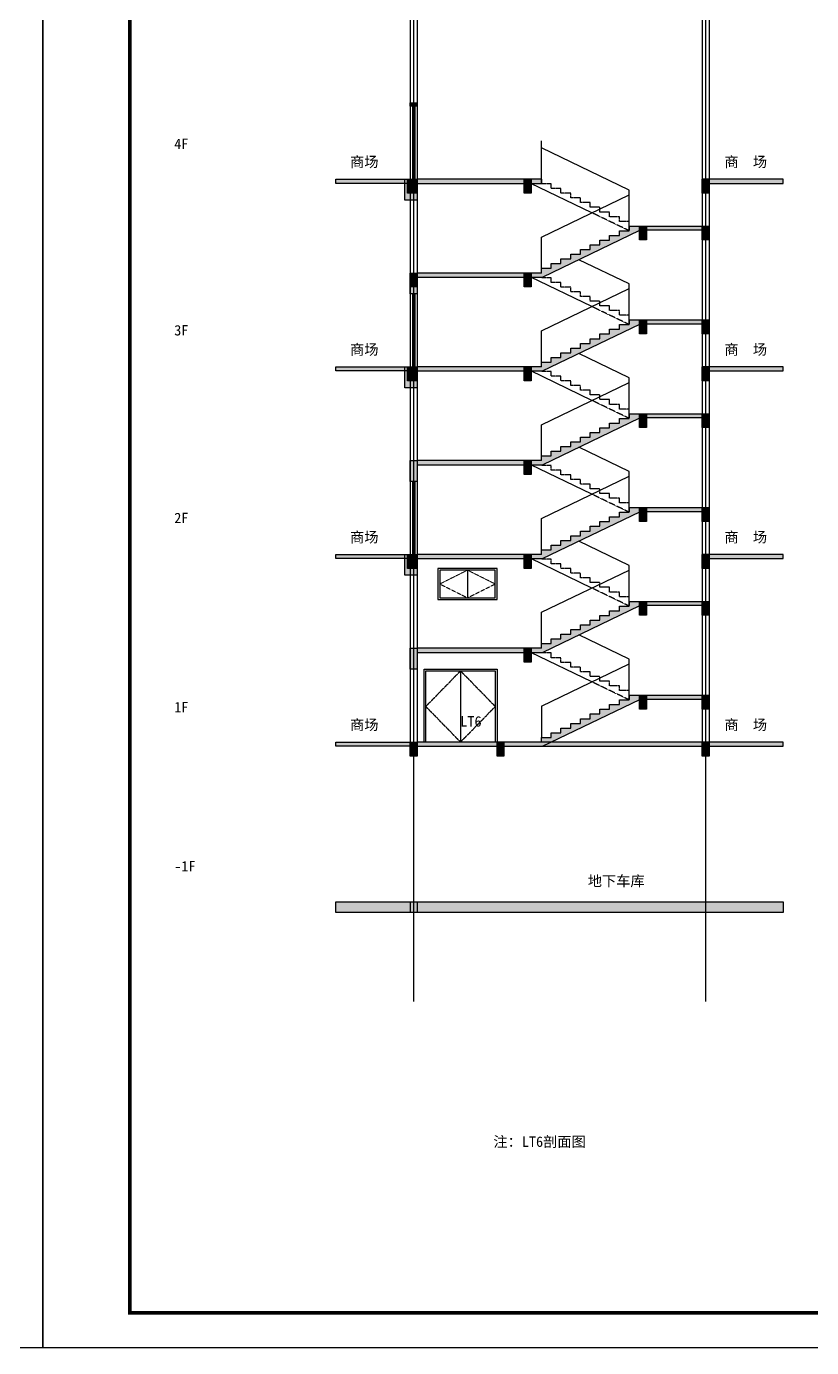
# Model space of a CAD drawing. Extents: x -737978 to 768813, y -372247 to 1140308.
# Drawn here: x 53000 to 75593, y -268610 to -230591 of the extents above; entities that cross this region are included whole.
import ezdxf

# ---------------------------------------------------------------- set-up
doc = ezdxf.new("R2010")
doc.units = 0
doc.header["$LTSCALE"] = 10
doc.header["$MEASUREMENT"] = 0
doc.linetypes.add('DASH', pattern=[0.35, 0.25, -0.1])
doc.layers.get('0').update_dxf_attribs({"linetype": 'CONTINUOUS'})
for name, color, linetype in [('A-ELEV-IDEN', 4, 'CONTINUOUS'), ('A-WALL-GLAZ', 141, 'CONTINUOUS'), ('AXIS', 3, 'CONTINUOUS'), ('BORDER', 7, 'CONTINUOUS'), ('C-B', 7, 'CONTINUOUS'), ('DIM_LEAD', 3, 'CONTINUOUS'), ('J-COLU-梁柱', 30, 'CONTINUOUS'), ('PUB_HATCH', 8, 'CONTINUOUS'), ('PUB_TITLE', 4, 'CONTINUOUS'), ('S_E_STAIR', 4, 'CONTINUOUS')]:
    doc.layers.add(name, color=color, linetype=linetype)
doc.layers.add('L-外墙', color=7, linetype='CONTINUOUS', lineweight=9)
doc.styles.add('_TCH_DYN', font='')
doc.styles.get('_TCH_DYN').set_extended_font_data('SimSun')

# ---------------------------------------------------------------- blocks, each defined once
blk = doc.blocks.new('A$C035B0F65')
at = {"layer": 'PUB_HATCH'}
blk.add_hatch(color=256, dxfattribs=at).paths.add_polyline_path([(200, 400), (200, 0), (0, 0), (0, 400)])
at = {"layer": 'J-COLU-梁柱'}
blk.add_lwpolyline([(200, 400), (200, 0), (0, 0), (0, 400)], close=True, dxfattribs=at)
blk = doc.blocks.new('A$C74714C7F')
at = {"layer": 'PUB_HATCH'}
blk.add_hatch(color=256, dxfattribs=at).paths.add_polyline_path([(350, 800), (350, 200), (0, 200), (0, 800)])
at = {"layer": 'J-COLU-梁柱'}
blk.add_lwpolyline([(350, 800), (350, 200), (0, 200), (0, 800)], close=True, dxfattribs=at)

msp = doc.modelspace()

# ---------------------------------------------------------------- hatches: boundary and pattern name
at = {"layer": 'C-B'}
h = msp.add_hatch(color=256, dxfattribs=at)
h.dxf.hatch_style = 1
h.paths.add_polyline_path([(61908, -234986.4), (64242.4, -234986.4), (64242.4, -235106.4), (61908, -235106.4)])
h = msp.add_hatch(color=256, dxfattribs=at)
h.dxf.hatch_style = 1
h.paths.add_polyline_path([(74776.8, -234986.4), (72442.4, -234986.4), (72442.4, -235106.4), (74776.8, -235106.4)])
h = msp.add_hatch(color=256, dxfattribs=at)
h.dxf.hatch_style = 1
h.paths.add_polyline_path([(61908, -240386.4), (64242.4, -240386.4), (64242.4, -240506.4), (61908, -240506.4)])
h = msp.add_hatch(color=256, dxfattribs=at)
h.dxf.hatch_style = 1
h.paths.add_polyline_path([(74776.8, -240386.4), (72442.4, -240386.4), (72442.4, -240506.4), (74776.8, -240506.4)])
h = msp.add_hatch(color=256, dxfattribs=at)
h.dxf.hatch_style = 1
h.paths.add_polyline_path([(61908, -245786.4), (64242.4, -245786.4), (64242.4, -245906.4), (61908, -245906.4)])
h = msp.add_hatch(color=256, dxfattribs=at)
h.dxf.hatch_style = 1
h.paths.add_polyline_path([(74776.8, -245786.4), (72442.4, -245786.4), (72442.4, -245906.4), (74776.8, -245906.4)])
h = msp.add_hatch(color=256, dxfattribs=at)
h.dxf.hatch_style = 1
h.paths.add_polyline_path([(61908, -251186.4), (64242.4, -251186.4), (64242.4, -251306.4), (61908, -251306.4)])
h = msp.add_hatch(color=256, dxfattribs=at)
h.dxf.hatch_style = 1
h.paths.add_polyline_path([(74776.8, -251186.4), (66742.4, -251186.4), (66742.4, -251306.4), (74776.8, -251306.4)])
h = msp.add_hatch(color=256, dxfattribs=at)
h.dxf.hatch_style = 1
h.paths.add_polyline_path([(61908, -255786.4), (74776.8, -255786.4), (74776.8, -256086.4), (61908, -256086.4)])
at = {"layer": 'PUB_HATCH'}
for points in [[(64242.4, -232786.4), (64242.4, -232886.4), (64042.4, -232886.4), (64042.4, -232786.4)], [(66922.4, -234986.4), (64242.4, -234986.4), (64242.4, -235106.4), (66922.4, -235106.4)], [(64242.4, -234986.4), (64242.4, -235106.4), (67822.4, -235106.4), (67822.4, -234986.4)], [(67822.4, -237686.4), (67822.4, -237551.4), (68102.4, -237551.4), (68102.4, -237416.4), (68382.4, -237416.4), (68382.4, -237281.4), (68662.4, -237281.4), (68662.4, -237146.4), (68942.4, -237146.4), (68942.4, -237011.4), (69222.4, -237011.4), (69222.4, -236876.4), (69502.4, -236876.4), (69502.4, -236741.4), (69782.4, -236741.4), (69782.4, -236606.4), (70062.4, -236606.4), (70062.4, -236471.4), (70342.4, -236471.4), (70342.4, -236456.4), (70649.8, -236456.4), (67849.8, -237806.4), (67822.4, -237806.4)], [(70342.4, -236336.4), (72442.4, -236336.4), (72442.4, -236456.4), (70342.4, -236456.4)], [(64242.4, -237686.4), (64242.4, -238286.4), (64042.4, -238286.4), (64042.4, -237686.4)], [(64242.4, -237686.4), (64242.4, -237806.4), (67831.6, -237806.4), (67831.6, -237686.4)], [(70342.4, -239036.4), (72442.4, -239036.4), (72442.4, -239156.4), (70342.4, -239156.4)], [(67822.4, -240386.4), (67822.4, -240251.4), (68102.4, -240251.4), (68102.4, -240116.4), (68382.4, -240116.4), (68382.4, -239981.4), (68662.4, -239981.4), (68662.4, -239846.4), (68942.4, -239846.4), (68942.4, -239711.4), (69222.4, -239711.4), (69222.4, -239576.4), (69502.4, -239576.4), (69502.4, -239441.4), (69782.4, -239441.4), (69782.4, -239306.4), (70062.4, -239306.4), (70062.4, -239171.4), (70342.4, -239171.4), (70342.4, -239156.4), (70649.8, -239156.4), (67849.8, -240506.4), (67822.4, -240506.4)], [(64242.4, -240386.4), (64242.4, -240506.4), (67832.2, -240506.4), (67832.2, -240386.4)], [(70342.4, -241736.4), (72442.4, -241736.4), (72442.4, -241856.4), (70342.4, -241856.4)], [(67822.4, -243086.4), (67822.4, -242951.4), (68102.4, -242951.4), (68102.4, -242816.4), (68382.4, -242816.4), (68382.4, -242681.4), (68662.4, -242681.4), (68662.4, -242546.4), (68942.4, -242546.4), (68942.4, -242411.4), (69222.4, -242411.4), (69222.4, -242276.4), (69502.4, -242276.4), (69502.4, -242141.4), (69782.4, -242141.4), (69782.4, -242006.4), (70062.4, -242006.4), (70062.4, -241871.4), (70342.4, -241871.4), (70342.4, -241856.4), (70649.8, -241856.4), (67849.8, -243206.4), (67822.4, -243206.4)], [(64242.4, -243086.4), (64242.4, -243686.4), (64042.4, -243686.4), (64042.4, -243086.4)], [(64242.4, -243086.4), (64242.4, -243206.4), (67832.7, -243206.4), (67832.7, -243086.4)], [(70342.4, -244436.4), (72442.4, -244436.4), (72442.4, -244556.4), (70342.4, -244556.4)], [(67822.4, -245786.4), (67822.4, -245651.4), (68102.4, -245651.4), (68102.4, -245516.4), (68382.4, -245516.4), (68382.4, -245381.4), (68662.4, -245381.4), (68662.4, -245246.4), (68942.4, -245246.4), (68942.4, -245111.4), (69222.4, -245111.4), (69222.4, -244976.4), (69502.4, -244976.4), (69502.4, -244841.4), (69782.4, -244841.4), (69782.4, -244706.4), (70062.4, -244706.4), (70062.4, -244571.4), (70342.4, -244571.4), (70342.4, -244556.4), (70649.8, -244556.4), (67849.8, -245906.4), (67822.4, -245906.4)], [(64242.4, -245786.4), (64242.4, -245906.4), (67825.7, -245906.4), (67825.7, -245786.4)], [(67822.4, -248486.4), (67822.4, -248351.4), (68102.4, -248351.4), (68102.4, -248216.4), (68382.4, -248216.4), (68382.4, -248081.4), (68662.4, -248081.4), (68662.4, -247946.4), (68942.4, -247946.4), (68942.4, -247811.4), (69222.4, -247811.4), (69222.4, -247676.4), (69502.4, -247676.4), (69502.4, -247541.4), (69782.4, -247541.4), (69782.4, -247406.4), (70062.4, -247406.4), (70062.4, -247271.4), (70342.4, -247271.4), (70342.4, -247256.4), (70649.8, -247256.4), (67849.8, -248606.4), (67822.4, -248606.4)], [(70342.4, -247136.4), (72442.4, -247136.4), (72442.4, -247256.4), (70342.4, -247256.4)], [(64242.4, -248486.4), (64242.4, -249086.4), (64042.4, -249086.4), (64042.4, -248486.4)], [(64242.4, -248486.4), (64242.4, -248606.4), (67833.4, -248606.4), (67833.4, -248486.4)], [(67822.4, -251186.4), (67822.4, -251051.4), (68102.4, -251051.4), (68102.4, -250916.4), (68382.4, -250916.4), (68382.4, -250781.4), (68662.4, -250781.4), (68662.4, -250646.4), (68942.4, -250646.4), (68942.4, -250511.4), (69222.4, -250511.4), (69222.4, -250376.4), (69502.4, -250376.4), (69502.4, -250241.4), (69782.4, -250241.4), (69782.4, -250106.4), (70062.4, -250106.4), (70062.4, -249971.4), (70342.4, -249971.4), (70342.4, -249956.4), (70649.8, -249956.4), (67849.8, -251306.4), (67822.4, -251306.4)], [(70342.4, -249836.4), (72442.4, -249836.4), (72442.4, -249956.4), (70342.4, -249956.4)], [(67222.4, -251186.4), (64242.4, -251186.4), (64242.4, -251306.4), (67222.4, -251306.4)], [(64842.4, -251186.4), (64842.4, -251306.4), (68441.5, -251306.4), (68441.5, -251186.4)]]:
    msp.add_hatch(color=256, dxfattribs=at).paths.add_polyline_path(points)

# ---------------------------------------------------------------- linework, layer by layer
for points in [[(64042.4, -232886.4), (64042.4, -234986.4)], [(64242.4, -232886.4), (64242.4, -234986.4)], [(64042.4, -238286.4), (64042.4, -240386.4)], [(64242.4, -238286.4), (64242.4, -240386.4)], [(64042.4, -243686.4), (64042.4, -245786.4)], [(64242.4, -243686.4), (64242.4, -245786.4)]]:
    msp.add_lwpolyline(points)
at = {"layer": 'A-ELEV-IDEN'}
msp.add_lwpolyline([(67822.4, -234986.4), (67822.4, -233886.4)], dxfattribs=at)
at = {"layer": 'A-WALL-GLAZ', "color": 8}
for points in [[(66542.4, -247086.4), (66542.4, -246186.4), (64842.4, -246186.4), (64842.4, -247086.4)], [(66492.4, -247036.4), (66492.4, -246236.4), (64892.4, -246236.4), (64892.4, -247036.4)]]:
    msp.add_lwpolyline(points, close=True, dxfattribs=at)
msp.add_lwpolyline([(65692.4, -246236.4), (65692.4, -247036.4)], dxfattribs=at)
at = {"layer": 'AXIS'}
for p, q in [((64142.4, -256426.3), (64142.4, -258646.7)), ((72542.4, -256426.3), (72542.4, -258646.7))]:
    msp.add_line(p, q, dxfattribs=at)
at = {"layer": 'BORDER', "color": 1}
for points in [[(72542.4, -222889.1), (72542.4, -256426.3)], [(64142.4, -223189.1), (64142.4, -256726.3)]]:
    msp.add_lwpolyline(points, dxfattribs=at)
at = {"layer": 'C-B'}
for points in [[(64112.4, -232886.4), (64112.4, -234986.4)], [(64172.4, -232886.4), (64172.4, -234986.4)], [(64112.4, -238286.4), (64112.4, -240386.4)], [(64172.4, -238286.4), (64172.4, -240386.4)], [(64112.4, -243686.4), (64112.4, -245786.4)], [(64172.4, -243686.4), (64172.4, -245786.4)], [(64042.4, -255786.4), (64042.4, -256086.4)], [(64242.4, -255786.4), (64242.4, -256086.4)]]:
    msp.add_lwpolyline(points, dxfattribs=at)
at = {"layer": 'C-B', "color": 8}
for points in [[(64442.4, -251186.4), (64442.4, -249086.4), (66542.4, -249086.4), (66542.4, -251186.4), (64442.4, -251186.4)], [(65492.4, -249136.4), (65492.4, -251186.4)]]:
    msp.add_lwpolyline(points, dxfattribs=at)
msp.add_lwpolyline([(64492.4, -251186.4), (64492.4, -249136.4), (66492.4, -249136.4), (66492.4, -251186.4)], close=True, dxfattribs=at)
at = {"layer": 'C-B', "color": 8, "linetype": 'DASH'}
msp.add_lwpolyline([(65492.4, -249136.4), (64492.4, -250161.4), (65492.4, -251186.4), (66492.4, -250161.4)], close=True, dxfattribs=at)
at = {"layer": 'J-COLU-梁柱'}
for p, q in [((67822.4, -234986.4), (64242.4, -234986.4)), ((64242.4, -234986.4), (64242.4, -235106.4)), ((64242.4, -235106.4), (67822.4, -235106.4)), ((67822.4, -234986.4), (67822.4, -235106.4)), ((67849.8, -237806.4), (70649.8, -236456.4)), ((70062.4, -236606.4), (70062.4, -236471.4)), ((70062.4, -236471.4), (70342.4, -236471.4)), ((70342.4, -236471.4), (70342.4, -236336.4)), ((70342.4, -236336.4), (70342.4, -236456.4)), ((70342.4, -236336.4), (72442.4, -236336.4)), ((72442.4, -236456.4), (70649.8, -236456.4)), ((72442.4, -236336.4), (72442.4, -236456.4)), ((69502.4, -236876.4), (69502.4, -236741.4)), ((69502.4, -236741.4), (69782.4, -236741.4)), ((69782.4, -236741.4), (69782.4, -236606.4)), ((69782.4, -236606.4), (70062.4, -236606.4)), ((68662.4, -237281.4), (68662.4, -237146.4)), ((68662.4, -237146.4), (68942.4, -237146.4)), ((68942.4, -237146.4), (68942.4, -237011.4)), ((68942.4, -237011.4), (69222.4, -237011.4)), ((69222.4, -237011.4), (69222.4, -236876.4)), ((69222.4, -236876.4), (69502.4, -236876.4)), ((67822.4, -237686.4), (67822.4, -237551.4)), ((67822.4, -237551.4), (68102.4, -237551.4)), ((68102.4, -237551.4), (68102.4, -237416.4)), ((68102.4, -237416.4), (68382.4, -237416.4)), ((68382.4, -237416.4), (68382.4, -237281.4)), ((68382.4, -237281.4), (68662.4, -237281.4)), ((67822.4, -237686.4), (64242.4, -237686.4)), ((64242.4, -237686.4), (64242.4, -237806.4)), ((64242.4, -237806.4), (67822.4, -237806.4)), ((67822.4, -237806.4), (67849.8, -237806.4)), ((70342.4, -239171.4), (70342.4, -239036.4)), ((70342.4, -239036.4), (70342.4, -239156.4)), ((70342.4, -239036.4), (72442.4, -239036.4)), ((72442.4, -239036.4), (72442.4, -239156.4)), ((67849.8, -240506.4), (70649.8, -239156.4)), ((69502.4, -239576.4), (69502.4, -239441.4)), ((69502.4, -239441.4), (69782.4, -239441.4)), ((69782.4, -239441.4), (69782.4, -239306.4)), ((69782.4, -239306.4), (70062.4, -239306.4)), ((70062.4, -239306.4), (70062.4, -239171.4)), ((70062.4, -239171.4), (70342.4, -239171.4)), ((72442.4, -239156.4), (70649.8, -239156.4)), ((68662.4, -239981.4), (68662.4, -239846.4)), ((68662.4, -239846.4), (68942.4, -239846.4)), ((68942.4, -239846.4), (68942.4, -239711.4)), ((68942.4, -239711.4), (69222.4, -239711.4)), ((69222.4, -239711.4), (69222.4, -239576.4)), ((69222.4, -239576.4), (69502.4, -239576.4)), ((67822.4, -240386.4), (67822.4, -240251.4)), ((67822.4, -240251.4), (68102.4, -240251.4)), ((68102.4, -240251.4), (68102.4, -240116.4)), ((68102.4, -240116.4), (68382.4, -240116.4)), ((68382.4, -240116.4), (68382.4, -239981.4)), ((68382.4, -239981.4), (68662.4, -239981.4)), ((67822.4, -240386.4), (64242.4, -240386.4)), ((64242.4, -240386.4), (64242.4, -240506.4)), ((64242.4, -240506.4), (67822.4, -240506.4)), ((67822.4, -240506.4), (67849.8, -240506.4)), ((70342.4, -241871.4), (70342.4, -241736.4)), ((70342.4, -241736.4), (70342.4, -241856.4)), ((70342.4, -241736.4), (72442.4, -241736.4)), ((72442.4, -241736.4), (72442.4, -241856.4)), ((67849.8, -243206.4), (70649.8, -241856.4)), ((69502.4, -242276.4), (69502.4, -242141.4)), ((69502.4, -242141.4), (69782.4, -242141.4)), ((69782.4, -242141.4), (69782.4, -242006.4)), ((69782.4, -242006.4), (70062.4, -242006.4)), ((70062.4, -242006.4), (70062.4, -241871.4)), ((70062.4, -241871.4), (70342.4, -241871.4)), ((72442.4, -241856.4), (70649.8, -241856.4)), ((68662.4, -242681.4), (68662.4, -242546.4)), ((68662.4, -242546.4), (68942.4, -242546.4)), ((68942.4, -242546.4), (68942.4, -242411.4)), ((68942.4, -242411.4), (69222.4, -242411.4)), ((69222.4, -242411.4), (69222.4, -242276.4)), ((69222.4, -242276.4), (69502.4, -242276.4)), ((68102.4, -242951.4), (68102.4, -242816.4)), ((68102.4, -242816.4), (68382.4, -242816.4)), ((68382.4, -242816.4), (68382.4, -242681.4)), ((68382.4, -242681.4), (68662.4, -242681.4)), ((67822.4, -243086.4), (64242.4, -243086.4)), ((64242.4, -243086.4), (64242.4, -243206.4)), ((64242.4, -243206.4), (67822.4, -243206.4)), ((67822.4, -243086.4), (67822.4, -242951.4)), ((67822.4, -242951.4), (68102.4, -242951.4)), ((67822.4, -243206.4), (67849.8, -243206.4)), ((70342.4, -244571.4), (70342.4, -244436.4)), ((70342.4, -244436.4), (70342.4, -244556.4)), ((70342.4, -244436.4), (72442.4, -244436.4)), ((72442.4, -244436.4), (72442.4, -244556.4)), ((67849.8, -245906.4), (70649.8, -244556.4)), ((69502.4, -244976.4), (69502.4, -244841.4)), ((69502.4, -244841.4), (69782.4, -244841.4)), ((69782.4, -244841.4), (69782.4, -244706.4)), ((69782.4, -244706.4), (70062.4, -244706.4)), ((70062.4, -244706.4), (70062.4, -244571.4)), ((70062.4, -244571.4), (70342.4, -244571.4)), ((72442.4, -244556.4), (70649.8, -244556.4)), ((68942.4, -245246.4), (68942.4, -245111.4)), ((68942.4, -245111.4), (69222.4, -245111.4)), ((69222.4, -245111.4), (69222.4, -244976.4)), ((69222.4, -244976.4), (69502.4, -244976.4)), ((68102.4, -245651.4), (68102.4, -245516.4)), ((68102.4, -245516.4), (68382.4, -245516.4)), ((68382.4, -245516.4), (68382.4, -245381.4)), ((68382.4, -245381.4), (68662.4, -245381.4)), ((68662.4, -245381.4), (68662.4, -245246.4)), ((68662.4, -245246.4), (68942.4, -245246.4)), ((67822.4, -245786.4), (64242.4, -245786.4)), ((64242.4, -245786.4), (64242.4, -245906.4)), ((64242.4, -245906.4), (67822.4, -245906.4)), ((67822.4, -245786.4), (67822.4, -245651.4)), ((67822.4, -245651.4), (68102.4, -245651.4)), ((67822.4, -245906.4), (67849.8, -245906.4)), ((67849.8, -248606.4), (70649.8, -247256.4)), ((69782.4, -247541.4), (69782.4, -247406.4)), ((69782.4, -247406.4), (70062.4, -247406.4)), ((70062.4, -247406.4), (70062.4, -247271.4)), ((70062.4, -247271.4), (70342.4, -247271.4)), ((70342.4, -247271.4), (70342.4, -247136.4)), ((70342.4, -247136.4), (70342.4, -247256.4)), ((70342.4, -247136.4), (72442.4, -247136.4)), ((72442.4, -247256.4), (70649.8, -247256.4)), ((72442.4, -247136.4), (72442.4, -247256.4)), ((68942.4, -247946.4), (68942.4, -247811.4)), ((68942.4, -247811.4), (69222.4, -247811.4)), ((69222.4, -247811.4), (69222.4, -247676.4)), ((69222.4, -247676.4), (69502.4, -247676.4)), ((69502.4, -247676.4), (69502.4, -247541.4)), ((69502.4, -247541.4), (69782.4, -247541.4)), ((68102.4, -248351.4), (68102.4, -248216.4)), ((68102.4, -248216.4), (68382.4, -248216.4)), ((68382.4, -248216.4), (68382.4, -248081.4)), ((68382.4, -248081.4), (68662.4, -248081.4)), ((68662.4, -248081.4), (68662.4, -247946.4)), ((68662.4, -247946.4), (68942.4, -247946.4)), ((67822.4, -248486.4), (64242.4, -248486.4)), ((64242.4, -248486.4), (64242.4, -248606.4)), ((64242.4, -248606.4), (67822.4, -248606.4)), ((67822.4, -248486.4), (67822.4, -248351.4)), ((67822.4, -248351.4), (68102.4, -248351.4)), ((67822.4, -248606.4), (67849.8, -248606.4)), ((67849.8, -251306.4), (70649.8, -249956.4)), ((69782.4, -250241.4), (69782.4, -250106.4)), ((69782.4, -250106.4), (70062.4, -250106.4)), ((70062.4, -250106.4), (70062.4, -249971.4)), ((70062.4, -249971.4), (70342.4, -249971.4)), ((70342.4, -249971.4), (70342.4, -249836.4)), ((70342.4, -249836.4), (70342.4, -249956.4)), ((70342.4, -249836.4), (72442.4, -249836.4)), ((72442.4, -249956.4), (70649.8, -249956.4)), ((72442.4, -249836.4), (72442.4, -249956.4)), ((68942.4, -250646.4), (68942.4, -250511.4)), ((68942.4, -250511.4), (69222.4, -250511.4)), ((69222.4, -250511.4), (69222.4, -250376.4)), ((69222.4, -250376.4), (69502.4, -250376.4)), ((69502.4, -250376.4), (69502.4, -250241.4)), ((69502.4, -250241.4), (69782.4, -250241.4)), ((68102.4, -251051.4), (68102.4, -250916.4)), ((68102.4, -250916.4), (68382.4, -250916.4)), ((68382.4, -250916.4), (68382.4, -250781.4)), ((68382.4, -250781.4), (68662.4, -250781.4)), ((68662.4, -250781.4), (68662.4, -250646.4)), ((68662.4, -250646.4), (68942.4, -250646.4)), ((67822.4, -251186.4), (64242.4, -251186.4)), ((64242.4, -251186.4), (64242.4, -251306.4)), ((64242.4, -251306.4), (67822.4, -251306.4)), ((67822.4, -251186.4), (67822.4, -251051.4)), ((67822.4, -251051.4), (68102.4, -251051.4)), ((67822.4, -251306.4), (67849.8, -251306.4))]:
    msp.add_line(p, q, dxfattribs=at)
for points in [[(64042.4, -227786.4), (64042.4, -232886.4)], [(64242.4, -227786.4), (64242.4, -232886.4)], [(72442.4, -227786.4), (72442.4, -251306.4)], [(72642.4, -227786.4), (72642.4, -251306.4)], [(64042.4, -234986.4), (64042.4, -238286.4)], [(64242.4, -234986.4), (64242.4, -238286.4)], [(64042.4, -240386.4), (64042.4, -243686.4)], [(64242.4, -240386.4), (64242.4, -243686.4)], [(64042.4, -245786.4), (64042.4, -251586.4)], [(64242.4, -245786.4), (64242.4, -251586.4)]]:
    msp.add_lwpolyline(points, dxfattribs=at)
for points in [[(64242.4, -232786.4), (64242.4, -232886.4), (64042.4, -232886.4), (64042.4, -232786.4)], [(61908, -234986.4), (64242.4, -234986.4), (64242.4, -235106.4), (61908, -235106.4)], [(74776.8, -234986.4), (72442.4, -234986.4), (72442.4, -235106.4), (74776.8, -235106.4)], [(64242.4, -237686.4), (64242.4, -238286.4), (64042.4, -238286.4), (64042.4, -237686.4)], [(61908, -240386.4), (64242.4, -240386.4), (64242.4, -240506.4), (61908, -240506.4)], [(74776.8, -240386.4), (72442.4, -240386.4), (72442.4, -240506.4), (74776.8, -240506.4)], [(64242.4, -243086.4), (64242.4, -243686.4), (64042.4, -243686.4), (64042.4, -243086.4)], [(61908, -245786.4), (64242.4, -245786.4), (64242.4, -245906.4), (61908, -245906.4)], [(74776.8, -245786.4), (72442.4, -245786.4), (72442.4, -245906.4), (74776.8, -245906.4)], [(64242.4, -248486.4), (64242.4, -249086.4), (64042.4, -249086.4), (64042.4, -248486.4)], [(61908, -251186.4), (64242.4, -251186.4), (64242.4, -251306.4), (61908, -251306.4)], [(74776.8, -251186.4), (66742.4, -251186.4), (66742.4, -251306.4), (74776.8, -251306.4)], [(61908, -255786.4), (74776.8, -255786.4), (74776.8, -256086.4), (61908, -256086.4)]]:
    msp.add_lwpolyline(points, close=True, dxfattribs=at)
at = {"layer": 'L-外墙', "color": 8, "linetype": 'DASH'}
msp.add_lwpolyline([(65692.4, -246236.4), (64892.4, -246636.4), (65692.4, -247036.4), (66492.4, -246636.4), (65692.4, -246236.4)], dxfattribs=at)
at = {"layer": 'PUB_TITLE'}
for points in [[(-93625.1, -268609.7), (53474.9, -268609.7), (53474.9, -209209.7), (-93625.1, -209209.7)], [(53474.9, -268609.7), (137574.9, -268609.7), (137574.9, -209209.7), (53474.9, -209209.7)]]:
    msp.add_lwpolyline(points, close=True, dxfattribs=at)
at = {"layer": 'PUB_TITLE', "const_width": 100}
msp.add_lwpolyline([(55974.9, -267609.7), (136574.9, -267609.7), (136574.9, -210209.7), (55974.9, -210209.7)], close=True, dxfattribs=at)
at = {"layer": 'S_E_STAIR'}
for p, q in [((70342.4, -235301.4), (67822.4, -234086.4)), ((69270.9, -235953), (67515, -235106.4)), ((70342.4, -236336.4), (70342.4, -235301.4)), ((67822.4, -236651.4), (70342.4, -235436.4)), ((67822.4, -237686.4), (67822.4, -236651.4)), ((70342.4, -238001.4), (68893.9, -237303)), ((69270.9, -238653), (67515, -237806.4)), ((67822.4, -239351.4), (70342.4, -238136.4)), ((70342.4, -239036.4), (70342.4, -238001.4)), ((67822.4, -240386.4), (67822.4, -239351.4)), ((70342.4, -240701.4), (68893.9, -240003)), ((69270.9, -241353), (67515, -240506.4)), ((67822.4, -242051.4), (70342.4, -240836.4)), ((70342.4, -241736.4), (70342.4, -240701.4)), ((67822.4, -243086.4), (67822.4, -242051.4)), ((70342.4, -243401.4), (68893.9, -242703)), ((69270.9, -244053), (67515, -243206.4)), ((67822.4, -244751.4), (70342.4, -243536.4)), ((70342.4, -244436.4), (70342.4, -243401.4)), ((67822.4, -245786.4), (67822.4, -244751.4)), ((70342.4, -246101.4), (68893.9, -245403)), ((69270.9, -246753), (67515, -245906.4)), ((67822.4, -247451.4), (70342.4, -246236.4)), ((70342.4, -247136.4), (70342.4, -246101.4)), ((67822.4, -248486.4), (67822.4, -247451.4)), ((70342.4, -248801.4), (68893.9, -248103)), ((69270.9, -249453), (67515, -248606.4)), ((67822.4, -250151.4), (70342.4, -248936.4)), ((70342.4, -249836.4), (70342.4, -248801.4))]:
    msp.add_line(p, q, dxfattribs=at)
at = {"layer": 'S_E_STAIR', "linetype": 'DASH'}
for p, q in [((67822.4, -235121.4), (67822.4, -234986.4)), ((68102.4, -235121.4), (67822.4, -235121.4)), ((68102.4, -235256.4), (68102.4, -235121.4)), ((68382.4, -235256.4), (68102.4, -235256.4)), ((68382.4, -235391.4), (68382.4, -235256.4)), ((68662.4, -235391.4), (68382.4, -235391.4)), ((68662.4, -235526.4), (68662.4, -235391.4)), ((68942.4, -235526.4), (68662.4, -235526.4)), ((68942.4, -235661.4), (68942.4, -235526.4)), ((69222.4, -235661.4), (68942.4, -235661.4)), ((69222.4, -235796.4), (69222.4, -235661.4)), ((69502.4, -235796.4), (69222.4, -235796.4)), ((70315, -236456.4), (69270.9, -235953)), ((69502.4, -235931.4), (69502.4, -235796.4)), ((69782.4, -235931.4), (69502.4, -235931.4)), ((69782.4, -236066.4), (69782.4, -235931.4)), ((70062.4, -236066.4), (69782.4, -236066.4)), ((70062.4, -236201.4), (70062.4, -236066.4)), ((70342.4, -236201.4), (70062.4, -236201.4)), ((70342.4, -236456.4), (70315, -236456.4)), ((70342.4, -236336.4), (70342.4, -236201.4)), ((67822.4, -237821.4), (67822.4, -237806.4)), ((68102.4, -237821.4), (67822.4, -237821.4)), ((68102.4, -237956.4), (68102.4, -237821.4)), ((68382.4, -237956.4), (68102.4, -237956.4)), ((68382.4, -238091.4), (68382.4, -237956.4)), ((68662.4, -238091.4), (68382.4, -238091.4)), ((68662.4, -238226.4), (68662.4, -238091.4)), ((68942.4, -238226.4), (68662.4, -238226.4)), ((68942.4, -238361.4), (68942.4, -238226.4)), ((69222.4, -238361.4), (68942.4, -238361.4)), ((69222.4, -238496.4), (69222.4, -238361.4)), ((69502.4, -238496.4), (69222.4, -238496.4)), ((70315, -239156.4), (69270.9, -238653)), ((69502.4, -238631.4), (69502.4, -238496.4)), ((69782.4, -238631.4), (69502.4, -238631.4)), ((69782.4, -238766.4), (69782.4, -238631.4)), ((70062.4, -238766.4), (69782.4, -238766.4)), ((70062.4, -238901.4), (70062.4, -238766.4)), ((70342.4, -238901.4), (70062.4, -238901.4)), ((70342.4, -239036.4), (70342.4, -238901.4)), ((70342.4, -239156.4), (70315, -239156.4)), ((67822.4, -240521.4), (67822.4, -240506.4)), ((68102.4, -240521.4), (67822.4, -240521.4)), ((68102.4, -240656.4), (68102.4, -240521.4)), ((68382.4, -240656.4), (68102.4, -240656.4)), ((68382.4, -240791.4), (68382.4, -240656.4)), ((68662.4, -240791.4), (68382.4, -240791.4)), ((68662.4, -240926.4), (68662.4, -240791.4)), ((68942.4, -240926.4), (68662.4, -240926.4)), ((68942.4, -241061.4), (68942.4, -240926.4)), ((69222.4, -241061.4), (68942.4, -241061.4)), ((69222.4, -241196.4), (69222.4, -241061.4)), ((69502.4, -241196.4), (69222.4, -241196.4)), ((70315, -241856.4), (69270.9, -241353)), ((69502.4, -241331.4), (69502.4, -241196.4)), ((69782.4, -241331.4), (69502.4, -241331.4)), ((69782.4, -241466.4), (69782.4, -241331.4)), ((70062.4, -241466.4), (69782.4, -241466.4)), ((70062.4, -241601.4), (70062.4, -241466.4)), ((70342.4, -241601.4), (70062.4, -241601.4)), ((70342.4, -241736.4), (70342.4, -241601.4)), ((70342.4, -241856.4), (70315, -241856.4)), ((67822.4, -243221.4), (67822.4, -243206.4)), ((68102.4, -243221.4), (67822.4, -243221.4)), ((68102.4, -243356.4), (68102.4, -243221.4)), ((68382.4, -243356.4), (68102.4, -243356.4)), ((68382.4, -243491.4), (68382.4, -243356.4)), ((68662.4, -243491.4), (68382.4, -243491.4)), ((68662.4, -243626.4), (68662.4, -243491.4)), ((68942.4, -243626.4), (68662.4, -243626.4)), ((68942.4, -243761.4), (68942.4, -243626.4)), ((69222.4, -243761.4), (68942.4, -243761.4)), ((69222.4, -243896.4), (69222.4, -243761.4)), ((69502.4, -243896.4), (69222.4, -243896.4)), ((70315, -244556.4), (69270.9, -244053)), ((69502.4, -244031.4), (69502.4, -243896.4)), ((69782.4, -244031.4), (69502.4, -244031.4)), ((69782.4, -244166.4), (69782.4, -244031.4)), ((70062.4, -244166.4), (69782.4, -244166.4)), ((70062.4, -244301.4), (70062.4, -244166.4)), ((70342.4, -244301.4), (70062.4, -244301.4)), ((70342.4, -244436.4), (70342.4, -244301.4)), ((70342.4, -244556.4), (70315, -244556.4)), ((67822.4, -245921.4), (67822.4, -245906.4)), ((68102.4, -245921.4), (67822.4, -245921.4)), ((68102.4, -246056.4), (68102.4, -245921.4)), ((68382.4, -246056.4), (68102.4, -246056.4)), ((68382.4, -246191.4), (68382.4, -246056.4)), ((68662.4, -246191.4), (68382.4, -246191.4)), ((68662.4, -246326.4), (68662.4, -246191.4)), ((68942.4, -246326.4), (68662.4, -246326.4)), ((68942.4, -246461.4), (68942.4, -246326.4)), ((69222.4, -246461.4), (68942.4, -246461.4)), ((69222.4, -246596.4), (69222.4, -246461.4)), ((69502.4, -246596.4), (69222.4, -246596.4)), ((69502.4, -246731.4), (69502.4, -246596.4)), ((69782.4, -246731.4), (69502.4, -246731.4)), ((69782.4, -246866.4), (69782.4, -246731.4)), ((70315, -247256.4), (69270.9, -246753)), ((70062.4, -246866.4), (69782.4, -246866.4)), ((70062.4, -247001.4), (70062.4, -246866.4)), ((70342.4, -247001.4), (70062.4, -247001.4)), ((70342.4, -247136.4), (70342.4, -247001.4)), ((70342.4, -247256.4), (70315, -247256.4)), ((67822.4, -248621.4), (67822.4, -248606.4)), ((68102.4, -248621.4), (67822.4, -248621.4)), ((68102.4, -248756.4), (68102.4, -248621.4)), ((68382.4, -248756.4), (68102.4, -248756.4)), ((68382.4, -248891.4), (68382.4, -248756.4)), ((68662.4, -248891.4), (68382.4, -248891.4)), ((68662.4, -249026.4), (68662.4, -248891.4)), ((68942.4, -249026.4), (68662.4, -249026.4)), ((68942.4, -249161.4), (68942.4, -249026.4)), ((69222.4, -249161.4), (68942.4, -249161.4)), ((69222.4, -249296.4), (69222.4, -249161.4)), ((69502.4, -249296.4), (69222.4, -249296.4)), ((69502.4, -249431.4), (69502.4, -249296.4)), ((70315, -249956.4), (69270.9, -249453)), ((69782.4, -249431.4), (69502.4, -249431.4)), ((69782.4, -249566.4), (69782.4, -249431.4)), ((70062.4, -249566.4), (69782.4, -249566.4)), ((70062.4, -249701.4), (70062.4, -249566.4)), ((70342.4, -249701.4), (70062.4, -249701.4)), ((70342.4, -249836.4), (70342.4, -249701.4)), ((70342.4, -249956.4), (70315, -249956.4))]:
    msp.add_line(p, q, dxfattribs=at)
at = {"layer": 'S_E_STAIR'}
msp.add_lwpolyline([(67822.4, -250151.4), (67822.4, -251051.4)], dxfattribs=at)

# ---------------------------------------------------------------- block references
at = {"layer": 'J-COLU-梁柱'}
for name, p in [('A$C74714C7F', (63892.4, -235786.4)), ('A$C035B0F65', (63967.4, -235386.4)), ('A$C035B0F65', (64042.4, -235386.4)), ('A$C035B0F65', (67322.4, -235386.4)), ('A$C035B0F65', (72442.4, -235386.4)), ('A$C035B0F65', (70642.4, -236736.4)), ('A$C035B0F65', (72442.4, -236736.4)), ('A$C035B0F65', (64042.4, -238086.4)), ('A$C035B0F65', (67322.4, -238086.4)), ('A$C035B0F65', (70642.4, -239436.4)), ('A$C035B0F65', (72442.4, -239436.4)), ('A$C74714C7F', (63892.4, -241186.4)), ('A$C035B0F65', (63967.4, -240786.4)), ('A$C035B0F65', (64042.4, -240786.4)), ('A$C035B0F65', (67322.4, -240786.4)), ('A$C035B0F65', (72442.4, -240786.4)), ('A$C035B0F65', (70642.4, -242136.4)), ('A$C035B0F65', (72442.4, -242136.4)), ('A$C035B0F65', (72442.4, -242136.4)), ('A$C035B0F65', (67322.4, -243486.4)), ('A$C035B0F65', (70642.4, -244836.4)), ('A$C035B0F65', (72442.4, -244836.4)), ('A$C74714C7F', (63892.4, -246586.4)), ('A$C035B0F65', (63967.4, -246186.4)), ('A$C035B0F65', (64042.4, -246186.4)), ('A$C035B0F65', (67322.4, -246186.4)), ('A$C035B0F65', (72442.4, -246186.4)), ('A$C035B0F65', (70642.4, -247536.4)), ('A$C035B0F65', (72442.4, -247536.4)), ('A$C035B0F65', (67322.4, -248886.4)), ('A$C035B0F65', (70642.4, -250236.4)), ('A$C035B0F65', (72442.4, -250236.4)), ('A$C035B0F65', (64042.4, -251586.4)), ('A$C035B0F65', (66542.4, -251586.4)), ('A$C035B0F65', (72442.4, -251586.4))]:
    msp.add_blockref(name, p, dxfattribs=at)

# ---------------------------------------------------------------- texts
at = {"layer": 'DIM_LEAD', "color": 0, "linetype": 'Continuous', "style": '_TCH_DYN'}
for s, p in [('4F', (57254.3, -234120.8)), ('商场', (62312.7, -234638.9)), ('商  场', (73086.6, -234638.9)), ('3F', (57254.3, -239483.7)), ('商场', (62312.7, -240038.9)), ('商  场', (73086.6, -240038.9)), ('2F', (57254.3, -244885)), ('商场', (62312.7, -245438.9)), ('商  场', (73086.6, -245438.9)), ('1F', (57254.3, -250329.8)), ('商场', (62312.7, -250838.9)), ('LT6', (65485.9, -250739.3)), ('商  场', (73086.6, -250838.9)), ('-1F', (57254.3, -254907.4)), ('地下车库', (69154.4, -255330)), ('注：LT6剖面图', (66437.8, -262834.2))]:
    msp.add_text(s, height=300, dxfattribs=at).set_placement(p)

doc.saveas('drawing.dxf')
